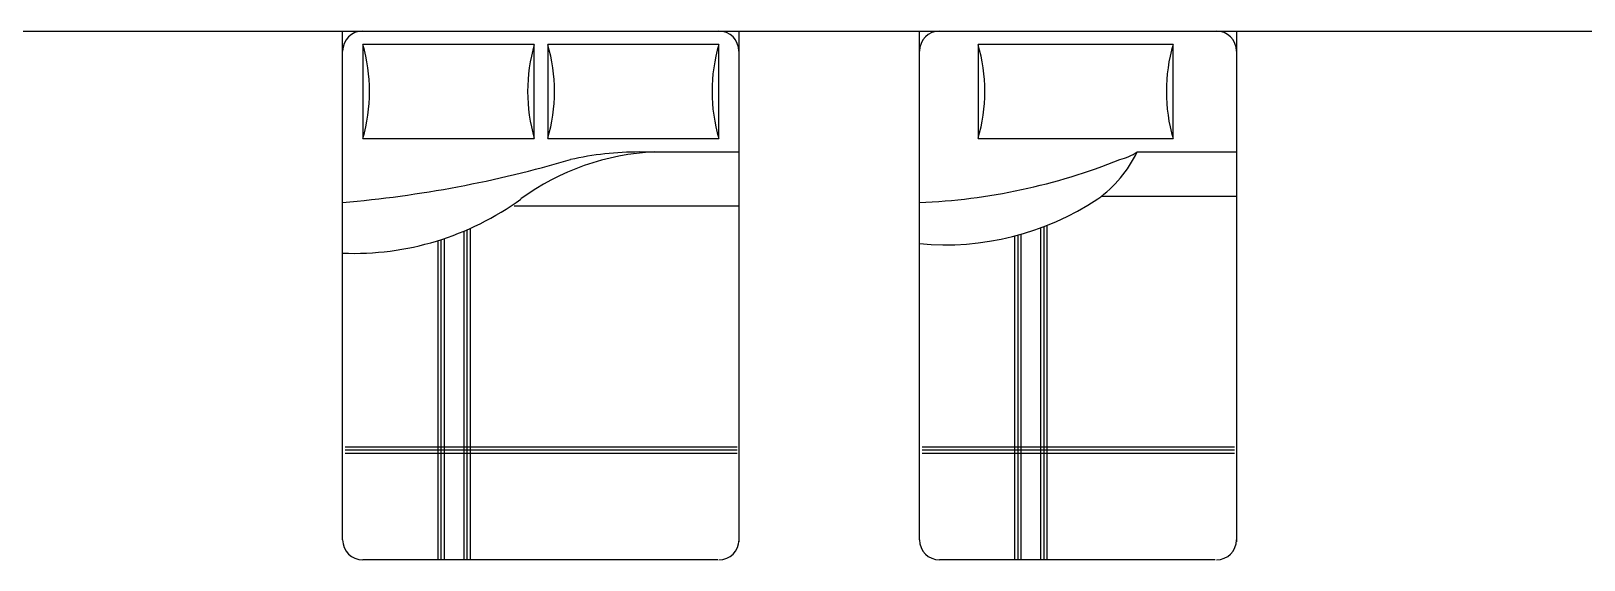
# Model space of a CAD drawing. Header units: inches. Extents: x 9.7 to 52.2, y 13.1 to 37.9.
# Drawn here: x 40.36 to 46.24, y 18.82 to 20.82 of the extents above; entities that cross this region are included whole.
import ezdxf

# ---------------------------------------------------------------- set-up
doc = ezdxf.new("R2010")
doc.units = ezdxf.units.IN
doc.header["$MEASUREMENT"] = 0
doc.layers.add('02', color=2, linetype='Continuous')
doc.layers.add('1', color=1, linetype='Continuous')

msp = doc.modelspace()

# ---------------------------------------------------------------- linework, layer by layer
at = {"layer": '02'}
for p, q in [((41.5393, 20.8159), (43.0389, 20.8159)), ((41.5393, 18.8921), (41.5393, 20.8159)), ((43.0389, 20.8159), (43.0389, 18.8843)), ((43.7221, 20.8159), (44.9217, 20.8159)), ((43.7221, 18.8921), (43.7221, 20.8159)), ((44.9217, 20.8159), (44.9217, 18.8843)), ((42.2647, 20.7651), (41.6155, 20.7651)), ((41.6155, 20.7651), (41.6155, 20.4095)), ((42.2647, 20.4095), (42.2647, 20.7651)), ((42.9627, 20.7651), (42.3155, 20.7651)), ((42.3155, 20.7651), (42.3155, 20.4095)), ((42.9627, 20.4095), (42.9627, 20.7651)), ((44.6819, 20.7651), (43.944, 20.7651)), ((43.944, 20.7651), (43.944, 20.4095)), ((44.6819, 20.4095), (44.6819, 20.7651)), ((41.6155, 20.4095), (42.2647, 20.4095)), ((42.3155, 20.4095), (42.9627, 20.4095)), ((43.944, 20.4095), (44.6819, 20.4095)), ((42.663, 20.3587), (43.0389, 20.3587)), ((44.5458, 20.3587), (44.9217, 20.3587)), ((44.4106, 20.1913), (44.9217, 20.1913)), ((42.1885, 20.1555), (43.0389, 20.1555)), ((41.9976, 20.0589), (41.9976, 18.8159)), ((42.0096, 20.064), (42.0096, 18.8159)), ((42.0216, 20.0693), (42.0216, 18.8159)), ((44.0822, 20.0408), (44.0822, 18.8159)), ((44.0942, 20.044), (44.0942, 18.8159)), ((44.1062, 20.0473), (44.1062, 18.8159)), ((44.1804, 20.0715), (44.1804, 18.8159)), ((44.1924, 20.076), (44.1924, 18.8159)), ((44.2044, 20.0806), (44.2044, 18.8159)), ((41.8995, 20.0232), (41.8995, 18.8159)), ((41.9115, 20.027), (41.9115, 18.8159)), ((41.9235, 20.031), (41.9235, 18.8159)), ((41.5492, 19.244), (43.032, 19.244)), ((41.5492, 19.232), (43.032, 19.232)), ((41.5492, 19.22), (43.032, 19.22)), ((43.732, 19.244), (44.9148, 19.244)), ((43.732, 19.232), (44.9148, 19.232)), ((43.732, 19.22), (44.9148, 19.22)), ((42.9589, 18.8159), (41.6155, 18.8159)), ((44.8417, 18.8159), (43.7983, 18.8159))]:
    msp.add_line(p, q, dxfattribs=at)
for centre, radius, start, end in [((41.6155, 20.7397), 0.0762, 90, 180), ((42.9627, 20.7397), 0.0762, 0, 90), ((43.7983, 20.7397), 0.0762, 90, 180), ((44.8455, 20.7397), 0.0762, 0, 90), ((41.0059, 20.5873), 0.635, 343.7398, 16.2602), ((42.8743, 20.5873), 0.635, 163.7398, 196.2602), ((41.7059, 20.5873), 0.635, 343.7398, 16.2602), ((43.5723, 20.5873), 0.635, 163.7398, 196.2602), ((43.3344, 20.5873), 0.635, 343.7398, 16.2602), ((45.2915, 20.5873), 0.635, 163.7398, 196.2602), ((42.7612, 19.4322), 0.9274, 92.55226, 126.169), ((42.6626, 19.1575), 1.2011, 89.9815, 102.56101), ((44.1223, 20.5623), 0.4699, 305.73211, 334.31905), ((44.4404, 20.5101), 0.1845, 282.43763, 304.84252), ((41.1582, 24.5615), 4.4105, 274.95667, 286.3726), ((43.6323, 22.4376), 2.2718, 272.26365, 291.91247), ((41.5825, 21.0481), 1.0728, 267.69366, 306.0567), ((43.8202, 21.0521), 1.0447, 264.61069, 303.4906), ((41.6155, 18.8921), 0.0762, 180, 270), ((42.9631, 18.8921), 0.0762, 270, 0), ((43.7983, 18.8921), 0.0762, 180, 270), ((44.8459, 18.8921), 0.0762, 270, 0)]:
    msp.add_arc(centre, radius, start, end, dxfattribs=at)
at = {"layer": '1'}
msp.add_line((31.5745, 20.8159), (51.9007, 20.8159), dxfattribs=at)

doc.saveas('drawing.dxf')
